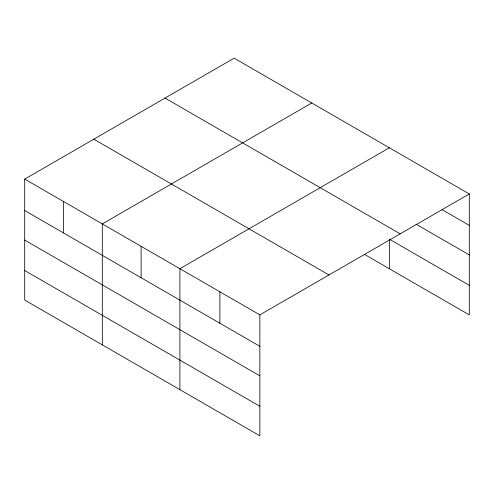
<?xml version="1.0" encoding="UTF-8"?>
<svg xmlns="http://www.w3.org/2000/svg" width="494" height="494" viewBox="0 0 494 494"><rect width="100%" height="100%" fill="white"/><g stroke="black" fill="none" stroke-linecap="round" stroke-linejoin="round"><path stroke-width="0.74" d="M24.7 179.1L259.856 314.863L259.856 435.825L24.7 300.056L24.7 179.1L234.144 58.175L469.3 193.944L469.3 314.9L364.356 254.311M311.745 102.98L102.301 223.899L102.301 344.861M389.346 147.78L179.902 268.705L179.902 389.661M259.856 314.863L469.3 193.944M441.982 209.61L469.3 225.381M415.997 224.153L469.3 254.923M165.027 98.078L400.183 233.847M389.346 239.201L469.3 285.359M93.817 139.197L328.973 274.96M24.7 210.537L259.856 346.306M24.7 240.078L259.856 375.848M24.7 270.514L259.856 406.284M389.346 239.961L389.346 268.742M219.879 291.781L219.879 323.224M141.099 246.302L141.099 277.745M63.498 201.496L63.498 232.94"/></g></svg>
